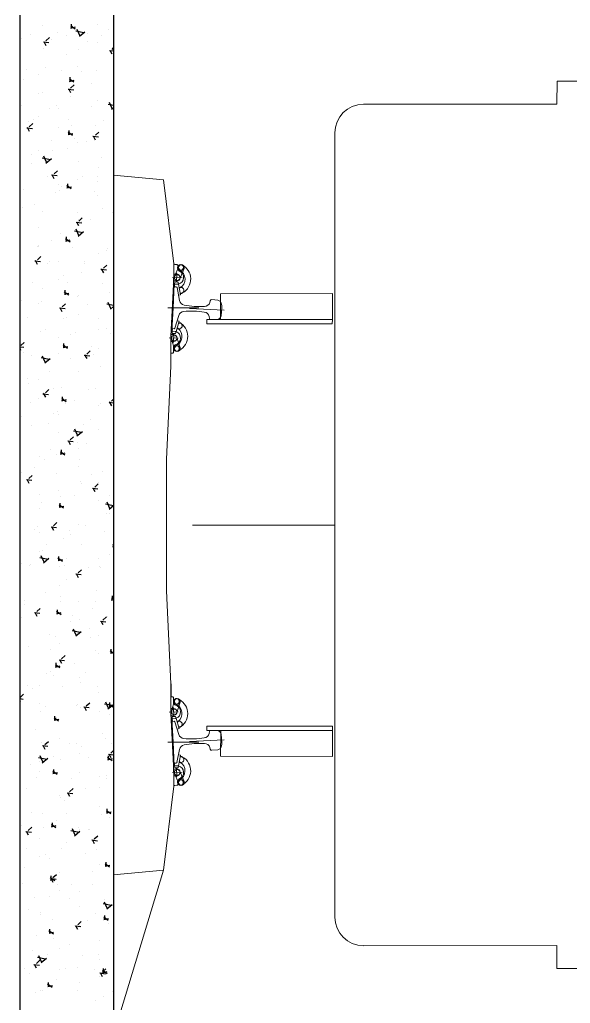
# Model space of a CAD drawing. Header units: feet. Extents: x 50754 to 76410, y 49660 to 67674.
# Drawn here: x 70056.1 to 70136.8, y 54356.5 to 54500.6 of the extents above; entities that cross this region are included whole.
import ezdxf

# ---------------------------------------------------------------- set-up
doc = ezdxf.new("R2010")
doc.units = ezdxf.units.FT
doc.linetypes.add('Amconstr', pattern=[9999, 9999, 0])
for name, color, linetype in [('1_HATCH', 8, 'Continuous'), ('1_L.RT-B.R.T', 6, 'Continuous'), ('1_LINE', 4, 'Continuous'), ('MS GATE', 1, 'Continuous')]:
    doc.layers.add(name, color=color, linetype=linetype)

# ---------------------------------------------------------------- blocks, each defined once
blk = doc.blocks.new('admin enlclave road')
at = {"layer": '1_HATCH', "color": 253, "linetype": 'Continuous'}
for p, q in [((44845.7497, -5362.5645, 0), (44845.7664, -5362.5736, 0)), ((44845.7509, -5362.5593, 0), (44845.7527, -5362.5745, 0)), ((44845.7513, -5362.5734, 0), (44845.7663, -5362.5674, 0)), ((44845.8404, -5362.5477, 0), (44845.8404, -5362.5477, 0)), ((44845.8814, -5362.5603, 0), (44845.8814, -5362.5603, 0)), ((44845.6531, -5362.5782, 0), (44845.6531, -5362.5782, 0)), ((44845.7094, -5362.593, 0), (44845.7094, -5362.593, 0)), ((44845.7384, -5362.5993, 0), (44845.7384, -5362.5993, 0)), ((44845.7695, -5362.5807, 0), (44845.798, -5362.5824, 0)), ((44845.7725, -5362.5739, 0), (44845.7844, -5362.5934, 0)), ((44845.7842, -5362.597, 0), (44845.8007, -5362.5792, 0)), ((44845.812, -5362.5853, 0), (44845.812, -5362.5853, 0)), ((44845.858, -5362.5852, 0), (44845.858, -5362.5852, 0)), ((44845.5867, -5362.6307, 0), (44845.5867, -5362.6307, 0)), ((44845.6188, -5362.6135, 0), (44845.6188, -5362.6135, 0)), ((44845.6648, -5362.6329, 0), (44845.6839, -5362.6328, 0)), ((44845.6658, -5362.6315, 0), (44845.6746, -5362.6439, 0)), ((44845.6728, -5362.6285, 0), (44845.683, -5362.6159, 0)), ((44845.6918, -5362.6206, 0), (44845.6918, -5362.6206, 0)), ((44845.815, -5362.6128, 0), (44845.815, -5362.6128, 0)), ((44845.8492, -5362.6106, 0), (44845.8492, -5362.6106, 0)), ((44845.8934, -5362.6312, 0), (44845.9076, -5362.631, 0)), ((44845.8944, -5362.6297, 0), (44845.9032, -5362.6421, 0)), ((44845.9014, -5362.6267, 0), (44845.9062, -5362.6208, 0)), ((44845.9056, -5362.6282, 0), (44845.9056, -5362.6282, 0)), ((44845.5834, -5362.6409, 0), (44845.586, -5362.6398, 0)), ((44845.584, -5362.6448, 0), (44845.5861, -5362.646, 0)), ((44845.6664, -5362.6565, 0), (44845.6664, -5362.6565, 0)), ((44845.7487, -5362.6653, 0), (44845.7487, -5362.6653, 0)), ((44845.786, -5362.6423, 0), (44845.786, -5362.6423, 0)), ((44845.793, -5362.6999, 0), (44845.793, -5362.6999, 0)), ((44845.9151, -5362.7008, 0), (44845.9151, -5362.7008, 0)), ((44845.6189, -5362.7356, 0), (44845.6189, -5362.7356, 0)), ((44845.6823, -5362.7178, 0), (44845.6823, -5362.7178, 0)), ((44845.7385, -5362.7214, 0), (44845.7385, -5362.7214, 0)), ((44845.8073, -5362.7168, 0), (44845.8073, -5362.7168, 0)), ((44845.8581, -5362.7073, 0), (44845.8581, -5362.7073, 0)), ((44845.616, -5362.7703, 0), (44845.616, -5362.7703, 0)), ((44845.6621, -5362.7465, 0), (44845.6621, -5362.7465, 0)), ((44845.7702, -5362.7462, 0), (44845.7869, -5362.7553, 0)), ((44845.7715, -5362.741, 0), (44845.7732, -5362.7562, 0)), ((44845.7718, -5362.7551, 0), (44845.7868, -5362.7491, 0)), ((44845.7788, -5362.7775, 0), (44845.7891, -5362.7649, 0)), ((44845.8488, -5362.7533, 0), (44845.8488, -5362.7533, 0)), ((44845.6851, -5362.8072, 0), (44845.6851, -5362.8072, 0)), ((44845.7709, -5362.7819, 0), (44845.79, -5362.7818, 0)), ((44845.7718, -5362.7805, 0), (44845.7807, -5362.7929, 0)), ((44845.7824, -5362.8059, 0), (44845.7824, -5362.8059, 0)), ((44845.8766, -5362.8068, 0), (44845.8766, -5362.8068, 0)), ((44845.9163, -5362.8074, 0), (44845.9283, -5362.8269, 0)), ((44845.6709, -5362.8094, 0), (44845.6709, -5362.8094, 0)), ((44845.8586, -5362.8298, 0), (44845.8586, -5362.8298, 0)), ((44845.9134, -5362.8143, 0), (44845.9329, -5362.8155, 0)), ((44845.9227, -5362.8131, 0), (44845.9227, -5362.8131, 0)), ((44845.9281, -5362.8306, 0), (44845.9341, -5362.8241, 0)), ((44845.6194, -5362.8581, 0), (44845.6194, -5362.8581, 0)), ((44845.7161, -5362.8584, 0), (44845.7161, -5362.8584, 0)), ((44845.739, -5362.844, 0), (44845.739, -5362.844, 0)), ((44845.7457, -5362.8534, 0), (44845.7457, -5362.8534, 0)), ((44845.9062, -5362.8728, 0), (44845.9062, -5362.8728, 0)), ((44845.6671, -5362.9011, 0), (44845.6671, -5362.9011, 0)), ((44845.6822, -5362.8897, 0), (44845.6822, -5362.8897, 0)), ((44845.7867, -5362.8869, 0), (44845.7867, -5362.8869, 0)), ((44845.8006, -5362.9034, 0), (44845.8006, -5362.9034, 0)), ((44845.8806, -5362.8935, 0), (44845.8806, -5362.8935, 0)), ((44845.6484, -5362.9327, 0), (44845.6674, -5362.9326, 0)), ((44845.6493, -5362.9312, 0), (44845.6582, -5362.9437, 0)), ((44845.6497, -5362.9109, 0), (44845.6497, -5362.9109, 0)), ((44845.6563, -5362.9283, 0), (44845.6665, -5362.9157, 0)), ((44845.7545, -5362.9163, 0), (44845.7545, -5362.9163, 0)), ((44845.7907, -5362.9279, 0), (44845.8075, -5362.937, 0)), ((44845.792, -5362.9228, 0), (44845.7937, -5362.9379, 0)), ((44845.7924, -5362.9368, 0), (44845.8074, -5362.9308, 0)), ((44845.877, -5362.9309, 0), (44845.896, -5362.9308, 0)), ((44845.8779, -5362.9294, 0), (44845.8868, -5362.9419, 0)), ((44845.8849, -5362.9265, 0), (44845.8951, -5362.9139, 0)), ((44845.7391, -5362.966, 0), (44845.7391, -5362.966, 0)), ((44845.8143, -5362.946, 0), (44845.8143, -5362.946, 0)), ((44845.8294, -5362.9603, 0), (44845.8294, -5362.9603, 0)), ((44845.8587, -5362.9519, 0), (44845.8587, -5362.9519, 0)), ((44845.6983, -5363.0056, 0), (44845.6983, -5363.0056, 0)), ((44845.7479, -5362.9985, 0), (44845.7479, -5362.9985, 0)), ((44845.7976, -5362.9859, 0), (44845.7976, -5362.9859, 0)), ((44845.916, -5362.9996, 0), (44845.916, -5362.9996, 0)), ((44845.6775, -5363.0212, 0), (44845.6775, -5363.0212, 0)), ((44845.715, -5363.0277, 0), (44845.7435, -5363.0294, 0)), ((44845.7179, -5363.0209, 0), (44845.7299, -5363.0403, 0)), ((44845.7297, -5363.044, 0), (44845.7462, -5363.0262, 0)), ((44845.8381, -5363.0231, 0), (44845.8381, -5363.0231, 0)), ((44845.9099, -5363.0331, 0), (44845.9099, -5363.0331, 0)), ((44845.6816, -5363.051, 0), (44845.6816, -5363.051, 0)), ((44845.7624, -5363.0772, 0), (44845.7726, -5363.0647, 0)), ((44845.8593, -5363.0744, 0), (44845.8593, -5363.0744, 0)), ((44845.913, -5363.0672, 0), (44845.913, -5363.0672, 0)), ((44845.7397, -5363.0886, 0), (44845.7397, -5363.0886, 0)), ((44845.7545, -5363.0817, 0), (44845.7735, -5363.0815, 0)), ((44845.7554, -5363.0802, 0), (44845.7642, -5363.0926, 0)), ((44845.8113, -5363.1096, 0), (44845.828, -5363.1187, 0)), ((44845.8126, -5363.1045, 0), (44845.8143, -5363.1196, 0)), ((44845.8435, -5363.0856, 0), (44845.8435, -5363.0856, 0)), ((44845.9131, -5363.0821, 0), (44845.9131, -5363.0821, 0)), ((44845.6677, -5363.1457, 0), (44845.6677, -5363.1457, 0)), ((44845.7772, -5363.1381, 0), (44845.7772, -5363.1381, 0)), ((44845.7819, -5363.1125, 0), (44845.7819, -5363.1125, 0)), ((44845.7873, -5363.1315, 0), (44845.7873, -5363.1315, 0)), ((44845.7929, -5363.1174, 0), (44845.7929, -5363.1174, 0)), ((44845.8129, -5363.1186, 0), (44845.8279, -5363.1125, 0)), ((44845.9069, -5363.1174, 0), (44845.9069, -5363.1174, 0)), ((44845.9217, -5363.13, 0), (44845.9217, -5363.13, 0)), ((44845.9436, -5363.1736, 0), (44845.9436, -5363.1736, 0)), ((44845.6708, -5363.2077, 0), (44845.6708, -5363.2077, 0)), ((44845.7108, -5363.1906, 0), (44845.7108, -5363.1906, 0)), ((44845.7398, -5363.2107, 0), (44845.7398, -5363.2107, 0)), ((44845.8593, -5363.1965, 0), (44845.8593, -5363.1965, 0)), ((44845.9789, -5363.1824, 0), (44845.9789, -5363.1824, 0)), ((44845.8605, -5363.2307, 0), (44845.8796, -5363.2305, 0)), ((44845.8615, -5363.2292, 0), (44845.8703, -5363.2416, 0)), ((44845.8655, -5363.2194, 0), (44845.8655, -5363.2194, 0)), ((44845.8684, -5363.2262, 0), (44845.8787, -5363.2137, 0)), ((44845.8773, -5363.2261, 0), (44845.8773, -5363.2261, 0)), ((44845.9084, -5363.2136, 0), (44845.9084, -5363.2136, 0)), ((44845.7347, -5363.2659, 0), (44845.7347, -5363.2659, 0)), ((44845.8109, -5363.2786, 0), (44845.8109, -5363.2786, 0)), ((44845.8588, -5363.2613, 0), (44845.8874, -5363.263, 0)), ((44845.8618, -5363.2544, 0), (44845.8738, -5363.2739, 0)), ((44845.8735, -5363.2776, 0), (44845.8901, -5363.2598, 0)), ((44845.7863, -5363.304, 0), (44845.7863, -5363.304, 0)), ((44845.8318, -5363.2913, 0), (44845.8486, -5363.3005, 0)), ((44845.8331, -5363.2862, 0), (44845.8348, -5363.3013, 0)), ((44845.8335, -5363.3003, 0), (44845.8485, -5363.2942, 0)), ((44845.9755, -5363.3138, 0), (44845.9755, -5363.3138, 0)), ((44845.9795, -5363.3049, 0), (44845.9795, -5363.3049, 0)), ((44845.7403, -5363.3332, 0), (44845.7403, -5363.3332, 0)), ((44845.7435, -5363.3288, 0), (44845.7435, -5363.3288, 0)), ((44845.7446, -5363.3311, 0), (44845.7446, -5363.3311, 0)), ((44845.8599, -5363.319, 0), (44845.8599, -5363.319, 0)), ((44845.9491, -5363.3263, 0), (44845.9491, -5363.3263, 0)), ((44845.738, -5363.3814, 0), (44845.757, -5363.3813, 0)), ((44845.7389, -5363.38, 0), (44845.7478, -5363.3924, 0)), ((44845.7459, -5363.377, 0), (44845.7561, -5363.3644, 0)), ((44845.7879, -5363.3761, 0), (44845.7879, -5363.3761, 0)), ((44845.8183, -5363.3728, 0), (44845.8183, -5363.3728, 0)), ((44845.9075, -5363.362, 0), (44845.9075, -5363.362, 0)), ((44845.9092, -5363.3663, 0), (44845.9092, -5363.3663, 0)), ((44845.9666, -5363.3796, 0), (44845.9856, -5363.3795, 0)), ((44845.9675, -5363.3782, 0), (44845.9764, -5363.3906, 0)), ((44845.9745, -5363.3752, 0), (44845.9847, -5363.3626, 0)), ((44845.7833, -5363.3865, 0), (44845.7833, -5363.3865, 0)), ((44845.9017, -5363.4002, 0), (44845.9017, -5363.4002, 0)), ((44845.8271, -5363.4357, 0), (44845.8271, -5363.4357, 0)), ((44845.8428, -5363.4188, 0), (44845.8428, -5363.4188, 0)), ((44845.86, -5363.4411, 0), (44845.86, -5363.4411, 0)), ((44845.9796, -5363.427, 0), (44845.9796, -5363.427, 0)), ((44845.7404, -5363.4553, 0), (44845.7404, -5363.4553, 0)), ((44845.7765, -5363.4713, 0), (44845.7765, -5363.4713, 0)), ((44845.8524, -5363.4731, 0), (44845.8691, -5363.4822, 0)), ((44845.8537, -5363.4679, 0), (44845.8554, -5363.4831, 0)), ((44845.854, -5363.482, 0), (44845.869, -5363.476, 0)), ((44845.8988, -5363.4827, 0), (44845.8988, -5363.4827, 0)), ((44845.9019, -5363.4797, 0), (44845.9019, -5363.4797, 0)), ((44846.0048, -5363.4534, 0), (44846.0048, -5363.4534, 0)), ((44845.852, -5363.526, 0), (44845.8622, -5363.5134, 0)), ((44845.9384, -5363.5059, 0), (44845.9384, -5363.5059, 0)), ((44846.0027, -5363.4949, 0), (44846.0266, -5363.4963, 0)), ((44846.0057, -5363.488, 0), (44846.0176, -5363.5075, 0)), ((44846.0172, -5363.4964, 0), (44846.0172, -5363.4964, 0)), ((44846.0174, -5363.5111, 0), (44846.0272, -5363.5006, 0)), ((44845.7101, -5363.5238, 0), (44845.7101, -5363.5238, 0)), ((44845.7709, -5363.525, 0), (44845.7709, -5363.525, 0)), ((44845.7786, -5363.5179, 0), (44845.7786, -5363.5179, 0)), ((44845.8441, -5363.5304, 0), (44845.8631, -5363.5303, 0)), ((44845.845, -5363.5289, 0), (44845.8538, -5363.5414, 0)), ((44845.9107, -5363.5426, 0), (44845.9107, -5363.5426, 0)), ((44845.9801, -5363.5495, 0), (44845.9801, -5363.5495, 0)), ((44845.741, -5363.5778, 0), (44845.741, -5363.5778, 0)), ((44845.8605, -5363.5636, 0), (44845.8605, -5363.5636, 0)), ((44845.8721, -5363.5584, 0), (44845.8721, -5363.5584, 0)), ((44846.0142, -5363.5789, 0), (44846.0142, -5363.5789, 0)), ((44845.8057, -5363.6109, 0), (44845.8057, -5363.6109, 0)), ((44845.894, -5363.6142, 0), (44845.894, -5363.6142, 0)), ((44845.9082, -5363.6066, 0), (44845.9082, -5363.6066, 0)), ((44845.9855, -5363.5866, 0), (44845.9855, -5363.5866, 0)), ((44846.0278, -5363.5924, 0), (44846.0278, -5363.5924, 0)), ((44846.0385, -5363.5939, 0), (44846.0385, -5363.5939, 0)), ((44845.7886, -5363.6207, 0), (44845.7886, -5363.6207, 0)), ((44845.8545, -5363.6319, 0), (44845.8545, -5363.6319, 0)), ((44845.8742, -5363.6497, 0), (44845.8759, -5363.6648, 0)), ((44845.9721, -5363.6464, 0), (44845.9721, -5363.6464, 0)), ((44845.9943, -5363.6495, 0), (44845.9943, -5363.6495, 0)), ((44845.7266, -5363.6811, 0), (44845.7406, -5363.681, 0)), ((44845.7295, -5363.6767, 0), (44845.7397, -5363.6642, 0)), ((44845.7394, -5363.6634, 0), (44845.7394, -5363.6634, 0)), ((44845.8606, -5363.6857, 0), (44845.8606, -5363.6857, 0)), ((44845.8729, -5363.6548, 0), (44845.8896, -5363.6639, 0)), ((44845.8745, -5363.6637, 0), (44845.8896, -5363.6577, 0)), ((44845.9501, -5363.6794, 0), (44845.9692, -5363.6792, 0)), ((44845.9511, -5363.6779, 0), (44845.9599, -5363.6903, 0)), ((44845.9581, -5363.6749, 0), (44845.9683, -5363.6624, 0)), ((44845.9802, -5363.6716, 0), (44845.9802, -5363.6716, 0)), ((44845.7274, -5363.6866, 0), (44845.7313, -5363.6921, 0)), ((44845.741, -5363.6999, 0), (44845.741, -5363.6999, 0)), ((44845.7719, -5363.7045, 0), (44845.7719, -5363.7045, 0)), ((44845.8043, -5363.7083, 0), (44845.8328, -5363.71, 0)), ((44845.8072, -5363.7014, 0), (44845.8192, -5363.7209, 0)), ((44845.819, -5363.7246, 0), (44845.8355, -5363.7068, 0)), ((44845.9058, -5363.6989, 0), (44845.9058, -5363.6989, 0)), ((44846.0095, -5363.7104, 0), (44846.0095, -5363.7104, 0)), ((44845.8394, -5363.7514, 0), (44845.8394, -5363.7514, 0)), ((44845.9381, -5363.7388, 0), (44845.9381, -5363.7388, 0)), ((44845.769, -5363.787, 0), (44845.769, -5363.787, 0)), ((44845.8072, -5363.7854, 0), (44845.8072, -5363.7854, 0)), ((44846.004, -5363.7866, 0), (44846.004, -5363.7866, 0)), ((44845.7731, -5363.8039, 0), (44845.7731, -5363.8039, 0)), ((44845.8355, -5363.8257, 0), (44845.8457, -5363.8132, 0)), ((44845.8612, -5363.8082, 0), (44845.8612, -5363.8082, 0)), ((44845.8874, -5363.8007, 0), (44845.8874, -5363.8007, 0)), ((44845.9808, -5363.7941, 0), (44845.9808, -5363.7941, 0)), ((44846.0641, -5363.8239, 0), (44846.0705, -5363.816, 0)), ((44845.816, -5363.8483, 0), (44845.816, -5363.8483, 0)), ((44845.8276, -5363.8302, 0), (44845.8467, -5363.83, 0)), ((44845.8285, -5363.8287, 0), (44845.8374, -5363.8411, 0)), ((44845.8935, -5363.8365, 0), (44845.9102, -5363.8456, 0)), ((44845.8947, -5363.8314, 0), (44845.8965, -5363.8465, 0)), ((44845.8951, -5363.8455, 0), (44845.9101, -5363.8394, 0)), ((44845.9088, -5363.8512, 0), (44845.9088, -5363.8512, 0)), ((44845.9377, -5363.8391, 0), (44845.9377, -5363.8391, 0)), ((44846.0217, -5363.8457, 0), (44846.0217, -5363.8457, 0)), ((44846.0284, -5363.837, 0), (44846.0284, -5363.837, 0)), ((44846.0562, -5363.8284, 0), (44846.0722, -5363.8282, 0)), ((44846.0571, -5363.8269, 0), (44846.066, -5363.8393, 0)), ((44845.7892, -5363.8653, 0), (44845.7892, -5363.8653, 0)), ((44845.8844, -5363.8832, 0), (44845.8844, -5363.8832, 0)), ((44845.7643, -5363.9185, 0), (44845.7643, -5363.9185, 0)), ((44845.8713, -5363.8916, 0), (44845.8713, -5363.8916, 0)), ((44845.8908, -5363.8923, 0), (44845.8908, -5363.8923, 0)), ((44845.9809, -5363.9162, 0), (44845.9809, -5363.9162, 0)), ((44846.0028, -5363.897, 0), (44846.0028, -5363.897, 0)), ((44845.805, -5363.9441, 0), (44845.805, -5363.9441, 0)), ((44845.8613, -5363.9303, 0), (44845.8613, -5363.9303, 0)), ((44845.8996, -5363.9552, 0), (44845.8996, -5363.9552, 0)), ((44845.9482, -5363.9418, 0), (44845.9767, -5363.9435, 0)), ((44845.9511, -5363.935, 0), (44845.9631, -5363.9544, 0)), ((44845.9629, -5363.9581, 0), (44845.9794, -5363.9403, 0)), ((44846.0333, -5363.9261, 0), (44846.0333, -5363.9261, 0)), ((44845.9337, -5363.9791, 0), (44845.9527, -5363.979, 0)), ((44845.9346, -5363.9777, 0), (44845.9435, -5363.9901, 0)), ((44845.9416, -5363.9747, 0), (44845.9518, -5363.9621, 0)), ((44845.9669, -5363.9786, 0), (44845.9669, -5363.9786, 0)), ((44845.9999, -5363.9795, 0), (44845.9999, -5363.9795, 0)), ((44845.8797, -5364.0147, 0), (44845.8797, -5364.0147, 0)), ((44845.914, -5364.0182, 0), (44845.9307, -5364.0273, 0)), ((44845.9153, -5364.0131, 0), (44845.917, -5364.0282, 0)), ((44845.9156, -5364.0272, 0), (44845.9306, -5364.0211, 0)), ((44845.9744, -5363.9992, 0), (44845.9744, -5363.9992, 0)), ((44845.8434, -5364.0445, 0), (44845.8434, -5364.0445, 0)), ((44845.8618, -5364.0528, 0), (44845.8618, -5364.0528, 0)), ((44845.9006, -5364.0312, 0), (44845.9006, -5364.0312, 0)), ((44845.9814, -5364.0387, 0), (44845.9814, -5364.0387, 0)), ((44845.8342, -5364.0837, 0), (44845.8342, -5364.0837, 0)), ((44845.9832, -5364.0621, 0), (44845.9832, -5364.0621, 0)), ((44846.029, -5364.0817, 0), (44846.029, -5364.0817, 0)), ((44846.067, -5364.0667, 0), (44846.067, -5364.0667, 0)), ((44845.7899, -5364.11, 0), (44845.7899, -5364.11, 0)), ((44845.8191, -5364.1255, 0), (44845.8293, -5364.1129, 0)), ((44845.9095, -5364.0958, 0), (44845.9095, -5364.0958, 0)), ((44845.9952, -5364.111, 0), (44845.9952, -5364.111, 0)), ((44846.0007, -5364.1192, 0), (44846.0007, -5364.1192, 0)), ((44846.0477, -5364.1237, 0), (44846.0579, -5364.1111, 0)), ((44846.058, -5364.1061, 0), (44846.058, -5364.1061, 0)), ((44845.8112, -5364.1299, 0), (44845.8302, -5364.1298, 0)), ((44845.8121, -5364.1284, 0), (44845.8209, -5364.1409, 0)), ((44845.927, -5364.1514, 0), (44845.927, -5364.1514, 0)), ((44846.0397, -5364.1281, 0), (44846.0588, -5364.128, 0)), ((44846.0407, -5364.1267, 0), (44846.0495, -5364.1391, 0)), ((44846.1011, -5364.1466, 0), (44846.1011, -5364.1466, 0)), ((44845.8619, -5364.1749, 0), (44845.8619, -5364.1749, 0)), ((44845.9343, -5364.1717, 0), (44845.9343, -5364.1717, 0)), ((44845.9815, -5364.1608, 0), (44845.9815, -5364.1608, 0)), ((44846.0668, -5364.169, 0), (44846.0668, -5364.169, 0)), ((44846.092, -5364.1754, 0), (44846.1202, -5364.1771, 0)), ((44846.095, -5364.1685, 0), (44846.107, -5364.188, 0)), ((44846.1067, -5364.1917, 0), (44846.1202, -5364.1772, 0)), ((44845.868, -5364.2242, 0), (44845.868, -5364.2242, 0)), ((44845.873, -5364.2013, 0), (44845.873, -5364.2013, 0)), ((44845.9345, -5364.2, 0), (44845.9513, -5364.2091, 0)), ((44845.9358, -5364.1948, 0), (44845.9375, -5364.21, 0)), ((44845.9362, -5364.2089, 0), (44845.9512, -5364.2029, 0)), ((44846.0989, -5364.2068, 0), (44846.0989, -5364.2068, 0)), ((44846.1106, -5364.2072, 0), (44846.1106, -5364.2072, 0)), ((44846.0106, -5364.2583, 0), (44846.0106, -5364.2583, 0)), ((44846.0325, -5364.2593, 0), (44846.0325, -5364.2593, 0)), ((44845.8701, -5364.2838, 0), (44845.8701, -5364.2838, 0)), ((44845.9172, -5364.2789, 0), (44845.9363, -5364.2787, 0)), ((44845.9182, -5364.2774, 0), (44845.927, -5364.2898, 0)), ((44845.9251, -5364.2744, 0), (44845.9353, -5364.2619, 0)), ((44845.9821, -5364.2833, 0), (44845.9821, -5364.2833, 0)), ((44846.1017, -5364.2692, 0), (44846.1017, -5364.2692, 0)), ((44845.8625, -5364.2975, 0), (44845.8625, -5364.2975, 0)), ((44845.8798, -5364.3049, 0), (44845.8798, -5364.3049, 0)), ((44845.9662, -5364.3118, 0), (44845.9662, -5364.3118, 0)), ((44845.9885, -5364.2975, 0), (44845.9885, -5364.2975, 0)), ((44846.0297, -5364.3263, 0), (44846.0297, -5364.3263, 0)), ((44846.1353, -5364.3092, 0), (44846.1386, -5364.311, 0)), ((44846.1366, -5364.3041, 0), (44846.1383, -5364.3192, 0)), ((44846.137, -5364.3182, 0), (44846.1395, -5364.3172, 0)), ((44845.9101, -5364.3404, 0), (44845.9101, -5364.3404, 0)), ((44846.1281, -5364.3464, 0), (44846.1281, -5364.3464, 0)), ((44845.8885, -5364.3678, 0), (44845.8885, -5364.3678, 0)), ((44845.8936, -5364.3888, 0), (44845.9221, -5364.3905, 0)), ((44845.8965, -5364.382, 0), (44845.9085, -5364.4014, 0)), ((44845.8998, -5364.3644, 0), (44845.8998, -5364.3644, 0)), ((44845.9083, -5364.4051, 0), (44845.9248, -5364.3873, 0)), ((44845.9551, -5364.3817, 0), (44845.9718, -5364.3908, 0)), ((44845.9564, -5364.3765, 0), (44845.9581, -5364.3917, 0)), ((44845.9567, -5364.3906, 0), (44845.9717, -5364.3846, 0)), ((44845.9855, -5364.38, 0), (44845.9855, -5364.38, 0)), ((44846.0942, -5364.3652, 0), (44846.0942, -5364.3652, 0)), ((44846.1017, -5364.3913, 0), (44846.1017, -5364.3913, 0)), ((44846.1039, -5364.3938, 0), (44846.1039, -5364.3938, 0)), ((44845.8335, -5364.4169, 0), (44845.8335, -5364.4169, 0)), ((44845.8626, -5364.4195, 0), (44845.8626, -5364.4195, 0)), ((44845.8654, -5364.4153, 0), (44845.8654, -5364.4153, 0)), ((44845.9634, -5364.4118, 0), (44845.9634, -5364.4118, 0)), ((44845.9822, -5364.4054, 0), (44845.9822, -5364.4054, 0)), ((44846.0233, -5364.4279, 0), (44846.0423, -5364.4277, 0)), ((44846.0242, -5364.4264, 0), (44846.0331, -5364.4388, 0)), ((44846.0312, -5364.4234, 0), (44846.0414, -5364.4109, 0)), ((44846.0618, -5364.3989, 0), (44846.0618, -5364.3989, 0)), ((44845.9954, -5364.4514, 0), (44845.9954, -5364.4514, 0)), ((44845.9721, -5364.4747, 0), (44845.9721, -5364.4747, 0)), ((44846.101, -5364.4762, 0), (44846.101, -5364.4762, 0)), ((44846.1559, -5364.4909, 0), (44846.164, -5364.4953, 0)), ((44846.1572, -5364.4858, 0), (44846.1589, -5364.5009, 0)), ((44846.1619, -5364.487, 0), (44846.1619, -5364.487, 0)), ((44845.9291, -5364.5039, 0), (44845.9291, -5364.5039, 0)), ((44845.9808, -5364.5115, 0), (44845.9808, -5364.5115, 0)), ((44845.9827, -5364.5279, 0), (44845.9827, -5364.5279, 0)), ((44846.047, -5364.5187, 0), (44846.047, -5364.5187, 0)), ((44846.1023, -5364.5138, 0), (44846.1023, -5364.5138, 0)), ((44846.1575, -5364.4999, 0), (44846.1642, -5364.4972, 0)), ((44845.8628, -5364.5564, 0), (44845.8628, -5364.5564, 0)), ((44845.8631, -5364.5421, 0), (44845.8631, -5364.5421, 0)), ((44845.9087, -5364.5742, 0), (44845.9189, -5364.5616, 0)), ((44845.9159, -5364.564, 0), (44845.9159, -5364.564, 0)), ((44845.9756, -5364.5634, 0), (44845.9924, -5364.5725, 0)), ((44845.9769, -5364.5583, 0), (44845.9786, -5364.5734, 0)), ((44846.0955, -5364.5395, 0), (44846.0955, -5364.5395, 0)), ((44846.1373, -5364.5724, 0), (44846.1475, -5364.5598, 0)), ((44846.1499, -5364.5567, 0), (44846.1499, -5364.5567, 0)), ((44845.9008, -5364.5786, 0), (44845.9198, -5364.5785, 0)), ((44845.9017, -5364.5772, 0), (44845.9105, -5364.5896, 0)), ((44845.9107, -5364.585, 0), (44845.9107, -5364.585, 0)), ((44845.9772, -5364.5723, 0), (44845.9923, -5364.5663, 0)), ((44846.0292, -5364.592, 0), (44846.0292, -5364.592, 0)), ((44846.0303, -5364.5709, 0), (44846.0303, -5364.5709, 0)), ((44846.0558, -5364.5816, 0), (44846.0558, -5364.5816, 0)), ((44846.1294, -5364.5769, 0), (44846.1484, -5364.5767, 0)), ((44846.1303, -5364.5754, 0), (44846.1391, -5364.5878, 0)), ((44845.8587, -5364.6019, 0), (44845.8587, -5364.6019, 0)), ((44846.0375, -5364.6224, 0), (44846.066, -5364.6241, 0)), ((44846.0404, -5364.6155, 0), (44846.0524, -5364.635, 0)), ((44846.0522, -5364.6387, 0), (44846.0687, -5364.6209, 0)), ((44846.0963, -5364.6077, 0), (44846.0963, -5364.6077, 0)), ((44846.1306, -5364.6256, 0), (44846.1306, -5364.6256, 0)), ((44845.8632, -5364.6642, 0), (44845.8632, -5364.6642, 0)), ((44845.9628, -5364.6445, 0), (44845.9628, -5364.6445, 0)), ((44845.9828, -5364.65, 0), (44845.9828, -5364.65, 0)), ((44846.1024, -5364.6359, 0), (44846.1024, -5364.6359, 0)), ((44845.8965, -5364.697, 0), (44845.8965, -5364.697, 0)), ((44845.9741, -5364.6981, 0), (44845.9741, -5364.6981, 0)), ((44845.9995, -5364.6709, 0), (44845.9995, -5364.6709, 0)), ((44846.1274, -5364.6796, 0), (44846.1274, -5364.6796, 0)), ((44846.1394, -5364.6885, 0), (44846.1394, -5364.6885, 0)), ((44846.1764, -5364.6727, 0), (44846.1893, -5364.6797, 0)), ((44846.1777, -5364.6675, 0), (44846.1794, -5364.6827, 0)), ((44846.1781, -5364.6816, 0), (44846.189, -5364.6772, 0)), ((44846.0068, -5364.7276, 0), (44846.0259, -5364.7275, 0)), ((44846.0078, -5364.7262, 0), (44846.0166, -5364.7386, 0)), ((44846.0147, -5364.7232, 0), (44846.025, -5364.7106, 0)), ((44846.0611, -5364.7321, 0), (44846.0611, -5364.7321, 0)), ((44845.9962, -5364.7451, 0), (44846.0129, -5364.7542, 0)), ((44845.9975, -5364.74, 0), (44845.9992, -5364.7551, 0)), ((44845.9978, -5364.7541, 0), (44846.0128, -5364.748, 0)), ((44846.1029, -5364.7584, 0), (44846.1029, -5364.7584, 0)), ((44845.9712, -5364.7806, 0), (44845.9712, -5364.7806, 0)), ((44845.9834, -5364.7725, 0), (44845.9834, -5364.7725, 0)), ((44845.9947, -5364.7846, 0), (44845.9947, -5364.7846, 0)), ((44846.0832, -5364.7778, 0), (44846.0832, -5364.7778, 0)), ((44846.0896, -5364.7943, 0), (44846.0896, -5364.7943, 0)), ((44845.9114, -5364.8296, 0), (44845.9114, -5364.8296, 0)), ((44845.9523, -5364.8243, 0), (44845.9523, -5364.8243, 0)), ((44846.031, -5364.8155, 0), (44846.031, -5364.8155, 0)), ((44846.1506, -5364.8013, 0), (44846.1506, -5364.8013, 0)), ((44846.1567, -5364.8192, 0), (44846.1567, -5364.8192, 0)), ((44845.8922, -5364.8739, 0), (44845.9024, -5364.8614, 0)), ((44845.9284, -5364.8371, 0), (44845.9284, -5364.8371, 0)), ((44846.1208, -5364.8722, 0), (44846.131, -5364.8596, 0)), ((44846.1814, -5364.856, 0), (44846.2099, -5364.8576, 0)), ((44846.1843, -5364.8491, 0), (44846.1963, -5364.8686, 0)), ((44846.1961, -5364.8722, 0), (44846.2126, -5364.8544, 0)), ((44846.197, -5364.8544, 0), (44846.2137, -5364.8635, 0)), ((44846.1983, -5364.8492, 0), (44846.2, -5364.8644, 0)), ((44846.1986, -5364.8633, 0), (44846.2136, -5364.8573, 0)), ((44845.8915, -5364.8783, 0), (44845.9034, -5364.8783, 0)), ((44845.8927, -5364.8874, 0), (44845.8941, -5364.8893, 0)), ((44845.9611, -5364.8872, 0), (44845.9611, -5364.8872, 0)), ((44845.9834, -5364.8946, 0), (44845.9834, -5364.8946, 0)), ((44846.0866, -5364.8768, 0), (44846.0866, -5364.8768, 0)), ((44846.0903, -5364.8717, 0), (44846.0903, -5364.8717, 0)), ((44846.103, -5364.8805, 0), (44846.103, -5364.8805, 0)), ((44846.1129, -5364.8766, 0), (44846.132, -5364.8765, 0)), ((44846.1138, -5364.8751, 0), (44846.1227, -5364.8876, 0)), ((44846.1668, -5364.8847, 0), (44846.1668, -5364.8847, 0)), ((44846.205, -5364.8905, 0), (44846.205, -5364.8905, 0)), ((44845.9665, -5364.9121, 0), (44845.9665, -5364.9121, 0)), ((44846.0167, -5364.9269, 0), (44846.0334, -5364.936, 0)), ((44846.018, -5364.9217, 0), (44846.0197, -5364.9369, 0)), ((44846.0183, -5364.9358, 0), (44846.0334, -5364.9297, 0)), ((44846.024, -5364.9242, 0), (44846.024, -5364.9242, 0)), ((44846.0359, -5364.9312, 0), (44846.0359, -5364.9312, 0)), ((44846.1904, -5364.9597, 0), (44846.1904, -5364.9597, 0)), ((44845.9576, -5364.9767, 0), (44845.9576, -5364.9767, 0)), ((44846.0447, -5364.9941, 0), (44846.0447, -5364.9941, 0)), ((44846.1036, -5365.003, 0), (44846.1036, -5365.003, 0)), ((44846.2021, -5364.973, 0), (44846.2021, -5364.973, 0)), ((44846.2232, -5364.9888, 0), (44846.2232, -5364.9888, 0)), ((44845.984, -5365.0171, 0), (44845.984, -5365.0171, 0)), ((44845.9904, -5365.0274, 0), (44846.0094, -5365.0272, 0)), ((44845.9913, -5365.0259, 0), (44846.0001, -5365.0383, 0)), ((44845.9983, -5365.0229, 0), (44846.0085, -5365.0104, 0)), ((44846.0819, -5365.0083, 0), (44846.0819, -5365.0083, 0)), ((44846.124, -5365.0123, 0), (44846.124, -5365.0123, 0)), ((44846.2175, -5365.0361, 0), (44846.2343, -5365.0452, 0)), ((44846.2188, -5365.031, 0), (44846.2205, -5365.0461, 0)), ((44846.219, -5365.0256, 0), (44846.2369, -5365.0254, 0)), ((44846.2199, -5365.0241, 0), (44846.2287, -5365.0365, 0)), ((44846.2269, -5365.0211, 0), (44846.2349, -5365.0112, 0)), ((44845.9829, -5365.0694, 0), (44846.0115, -5365.0711, 0)), ((44845.9859, -5365.0625, 0), (44845.9979, -5365.082, 0)), ((44845.9976, -5365.0857, 0), (44846.0142, -5365.0679, 0)), ((44846.0316, -5365.0601, 0), (44846.0316, -5365.0601, 0)), ((44846.0577, -5365.0648, 0), (44846.0577, -5365.0648, 0)), ((44846.1195, -5365.0381, 0), (44846.1195, -5365.0381, 0)), ((44846.1512, -5365.0459, 0), (44846.1512, -5365.0459, 0)), ((44846.2191, -5365.045, 0), (44846.2342, -5365.039, 0)), ((44845.9598, -5365.0986, 0), (44845.9598, -5365.0986, 0)), ((44845.9885, -5365.0834, 0), (44845.9885, -5365.0834, 0)), ((44846.0385, -5365.1034, 0), (44846.0403, -5365.1186, 0)), ((44846.1283, -5365.101, 0), (44846.1283, -5365.101, 0)), ((44846.1974, -5365.1045, 0), (44846.1974, -5365.1045, 0)), ((44846.2223, -5365.0999, 0), (44846.2223, -5365.0999, 0)), ((44845.9913, -5365.1173, 0), (44845.9913, -5365.1173, 0)), ((44846.0373, -5365.1086, 0), (44846.054, -5365.1177, 0)), ((44846.0389, -5365.1175, 0), (44846.0539, -5365.1115, 0)), ((44846.1037, -5365.1251, 0), (44846.1037, -5365.1251, 0)), ((44846.2233, -5365.1109, 0), (44846.2233, -5365.1109, 0)), ((44845.9841, -5365.1392, 0), (44845.9841, -5365.1392, 0)), ((44846.1044, -5365.1719, 0), (44846.1146, -5365.1593, 0)), ((44846.1559, -5365.1524, 0), (44846.1559, -5365.1524, 0)), ((44846.2031, -5365.145, 0), (44846.2031, -5365.145, 0)), ((44845.9568, -5365.1811, 0), (44845.9568, -5365.1811, 0)), ((44846.0721, -5365.1903, 0), (44846.0721, -5365.1903, 0)), ((44846.0752, -5365.1949, 0), (44846.0752, -5365.1949, 0)), ((44846.0896, -5365.2049, 0), (44846.0896, -5365.2049, 0)), ((44846.0964, -5365.1764, 0), (44846.1155, -5365.1762, 0)), ((44846.0974, -5365.1749, 0), (44846.1062, -5365.1873, 0)), ((44845.9412, -5365.2369, 0), (44845.9412, -5365.2369, 0)), ((44846.2119, -5365.2079, 0), (44846.2119, -5365.2079, 0)), ((44846.2238, -5365.2334, 0), (44846.2238, -5365.2334, 0)), ((44846.2381, -5365.2178, 0), (44846.2548, -5365.2269, 0)), ((44846.2393, -5365.2127, 0), (44846.2411, -5365.2278, 0)), ((44846.2397, -5365.2268, 0), (44846.2547, -5365.2207, 0)), ((44846.2515, -5365.2395, 0), (44846.2515, -5365.2395, 0)), ((44845.9846, -5365.2617, 0), (44845.9846, -5365.2617, 0)), ((44846.0232, -5365.2574, 0), (44846.0232, -5365.2574, 0)), ((44846.1042, -5365.2476, 0), (44846.1042, -5365.2476, 0)), ((44845.95, -5365.2998, 0), (44845.95, -5365.2998, 0)), ((44846.0323, -5365.3047, 0), (44846.0323, -5365.3047, 0)), ((44846.0578, -5365.2903, 0), (44846.0745, -5365.2994, 0)), ((44846.0591, -5365.2852, 0), (44846.0608, -5365.3003, 0)), ((44846.0594, -5365.2992, 0), (44846.0744, -5365.2932, 0)), ((44846.0723, -5365.2774, 0), (44846.0723, -5365.2774, 0)), ((44846.1268, -5365.3029, 0), (44846.1553, -5365.3046, 0)), ((44846.1297, -5365.2961, 0), (44846.1417, -5365.3155, 0)), ((44846.1415, -5365.3192, 0), (44846.158, -5365.3014, 0)), ((44846.1519, -5365.2905, 0), (44846.1519, -5365.2905, 0)), ((44846.1557, -5365.2972, 0), (44846.1557, -5365.2972, 0)), ((44846.1852, -5365.292, 0), (44846.1852, -5365.292, 0)), ((44846.1907, -5365.2911, 0), (44846.1907, -5365.2911, 0)), ((44845.9521, -5365.3126, 0), (44845.9521, -5365.3126, 0)), ((44845.9569, -5365.3099, 0), (44845.9569, -5365.3099, 0)), ((44845.9739, -5365.3271, 0), (44845.993, -5365.327, 0)), ((44845.9749, -5365.3257, 0), (44845.9837, -5365.3381, 0)), ((44845.9818, -5365.3227, 0), (44845.992, -5365.3101, 0)), ((44846.2025, -5365.3253, 0), (44846.2216, -5365.3252, 0)), ((44846.2034, -5365.3239, 0), (44846.2123, -5365.3363, 0)), ((44846.2104, -5365.3209, 0), (44846.2206, -5365.3083, 0)), ((44846.0248, -5365.3438, 0), (44846.0248, -5365.3438, 0)), ((44846.1043, -5365.3697, 0), (44846.1043, -5365.3697, 0)), ((44846.1188, -5365.3445, 0), (44846.1188, -5365.3445, 0)), ((44846.1877, -5365.3736, 0), (44846.1877, -5365.3736, 0)), ((44846.2239, -5365.3555, 0), (44846.2239, -5365.3555, 0)), ((44845.9847, -5365.3838, 0), (44845.9847, -5365.3838, 0)), ((44846.0336, -5365.4067, 0), (44846.0336, -5365.4067, 0)), ((44846.0525, -5365.397, 0), (44846.0525, -5365.397, 0)), ((44846.0676, -5365.4088, 0), (44846.0676, -5365.4088, 0)), ((44846.2393, -5365.4041, 0), (44846.2393, -5365.4041, 0)), ((44846.2586, -5365.3996, 0), (44846.2753, -5365.4087, 0)), ((44846.2599, -5365.3944, 0), (44846.2616, -5365.4096, 0)), ((44846.2602, -5365.4085, 0), (44846.2752, -5365.4024, 0)), ((44846.2853, -5365.38, 0), (44846.2853, -5365.38, 0)), ((44846.2189, -5365.4325, 0), (44846.2189, -5365.4325, 0)), ((44845.9861, -5365.4495, 0), (44845.9861, -5365.4495, 0)), ((44846.0783, -5365.472, 0), (44846.0951, -5365.4811, 0)), ((44846.0796, -5365.4669, 0), (44846.0813, -5365.482, 0)), ((44846.08, -5365.481, 0), (44846.095, -5365.4749, 0)), ((44846.08, -5365.4761, 0), (44846.099, -5365.476, 0)), ((44846.0809, -5365.4746, 0), (44846.0898, -5365.4871, 0)), ((44846.0879, -5365.4717, 0), (44846.0981, -5365.4591, 0)), ((44846.1084, -5365.4507, 0), (44846.1084, -5365.4507, 0)), ((44845.9774, -5365.496, 0), (44845.9774, -5365.496, 0)), ((44845.9853, -5365.5063, 0), (44845.9853, -5365.5063, 0)), ((44846.1049, -5365.4922, 0), (44846.1049, -5365.4922, 0)), ((44846.1526, -5365.485, 0), (44846.1526, -5365.485, 0)), ((44846.183, -5365.5051, 0), (44846.183, -5365.5051, 0)), ((44846.2245, -5365.4781, 0), (44846.2245, -5365.4781, 0)), ((44846.0862, -5365.5375, 0), (44846.0862, -5365.5375, 0)), ((44846.1172, -5365.5136, 0), (44846.1172, -5365.5136, 0)), ((44846.1525, -5365.5352, 0), (44846.1525, -5365.5352, 0)), ((44846.2707, -5365.5365, 0), (44846.2992, -5365.5382, 0)), ((44846.2721, -5365.521, 0), (44846.2721, -5365.521, 0)), ((44846.2736, -5365.5296, 0), (44846.2856, -5365.5491, 0)), ((44846.2854, -5365.5528, 0), (44846.3019, -5365.535, 0)), ((44846.0329, -5365.5493, 0), (44846.0329, -5365.5493, 0)), ((44846.1921, -5365.5576, 0), (44846.1921, -5365.5576, 0)), ((44846.2508, -5365.5727, 0), (44846.2508, -5365.5727, 0)), ((44846.2804, -5365.5761, 0), (44846.2821, -5365.5913, 0)), ((44846.0199, -5365.5901, 0), (44846.0199, -5365.5901, 0)), ((44846.0609, -5365.5954, 0), (44846.0609, -5365.5954, 0)), ((44846.061, -5365.6029, 0), (44846.061, -5365.6029, 0)), ((44846.194, -5365.6206, 0), (44846.2042, -5365.6081, 0)), ((44846.2245, -5365.6001, 0), (44846.2245, -5365.6001, 0)), ((44846.2791, -5365.5813, 0), (44846.2959, -5365.5904, 0)), ((44846.2808, -5365.5902, 0), (44846.2958, -5365.5842, 0)), ((44846.2985, -5365.6013, 0), (44846.2985, -5365.6013, 0)), ((44846.105, -5365.6143, 0), (44846.105, -5365.6143, 0)), ((44846.1844, -5365.6252, 0), (44846.1844, -5365.6252, 0)), ((44846.1861, -5365.6251, 0), (44846.2051, -5365.6249, 0)), ((44846.187, -5365.6236, 0), (44846.1958, -5365.636, 0)), ((44846.2008, -5365.6205, 0), (44846.2008, -5365.6205, 0)), ((44846.058, -5365.6779, 0), (44846.058, -5365.6779, 0)), ((44846.0989, -5365.6538, 0), (44846.1156, -5365.6629, 0)), ((44846.1002, -5365.6486, 0), (44846.1019, -5365.6637, 0)), ((44846.1005, -5365.6627, 0), (44846.1155, -5365.6566, 0)), ((44846.1181, -5365.6777, 0), (44846.1181, -5365.6777, 0)), ((44846.2757, -5365.6645, 0), (44846.2757, -5365.6645, 0)), ((44846.1446, -5365.7098, 0), (44846.1446, -5365.7098, 0)), ((44846.1764, -5365.6916, 0), (44846.1764, -5365.6916, 0)), ((44846.28, -5365.7123, 0), (44846.28, -5365.7123, 0)), ((44846.0517, -5365.7302, 0), (44846.0517, -5365.7302, 0)), ((44846.0752, -5365.7431, 0), (44846.0872, -5365.7625, 0)), ((44846.1055, -5365.7368, 0), (44846.1055, -5365.7368, 0)), ((44846.2251, -5365.7227, 0), (44846.2251, -5365.7227, 0)), ((44846.2844, -5365.7274, 0), (44846.2844, -5365.7274, 0)), ((44846.0138, -5365.7564, 0), (44846.0138, -5365.7564, 0)), ((44846.0635, -5365.7759, 0), (44846.0826, -5365.7757, 0)), ((44846.0645, -5365.7744, 0), (44846.0733, -5365.7868, 0)), ((44846.0714, -5365.7714, 0), (44846.0816, -5365.7588, 0)), ((44846.0723, -5365.7499, 0), (44846.1008, -5365.7516, 0)), ((44846.087, -5365.7662, 0), (44846.1035, -5365.7484, 0)), ((44846.1531, -5365.7798, 0), (44846.1531, -5365.7798, 0)), ((44846.1734, -5365.7741, 0), (44846.1734, -5365.7741, 0)), ((44846.2137, -5365.7648, 0), (44846.2137, -5365.7648, 0)), ((44846.2727, -5365.7656, 0), (44846.2727, -5365.7656, 0)), ((44846.2921, -5365.7741, 0), (44846.3112, -5365.7739, 0)), ((44846.2931, -5365.7726, 0), (44846.3019, -5365.785, 0)), ((44846.2997, -5365.763, 0), (44846.3164, -5365.7721, 0)), ((44846.3, -5365.7696, 0), (44846.3102, -5365.7571, 0)), ((44846.301, -5365.7579, 0), (44846.3027, -5365.773, 0)), ((44846.3013, -5365.7719, 0), (44846.3163, -5365.7659, 0)), ((44846.0336, -5365.7939, 0), (44846.0336, -5365.7939, 0)), ((44846.0532, -5365.8094, 0), (44846.0532, -5365.8094, 0)), ((44846.2918, -5365.7879, 0), (44846.2918, -5365.7879, 0)), ((44846.0225, -5365.8193, 0), (44846.0225, -5365.8193, 0)), ((44846.1194, -5365.8355, 0), (44846.1362, -5365.8446, 0)), ((44846.1207, -5365.8303, 0), (44846.1224, -5365.8455, 0)), ((44846.121, -5365.8444, 0), (44846.1361, -5365.8384, 0)), ((44846.1473, -5365.8173, 0), (44846.1473, -5365.8173, 0)), ((44846.2252, -5365.8448, 0), (44846.2252, -5365.8448, 0)), ((44846.2282, -5365.8167, 0), (44846.2282, -5365.8167, 0)), ((44846.3448, -5365.8306, 0), (44846.3448, -5365.8306, 0)), ((44846.081, -5365.8698, 0), (44846.081, -5365.8698, 0)), ((44846.0974, -5365.8633, 0), (44846.0974, -5365.8633, 0)), ((44846.1056, -5365.8589, 0), (44846.1056, -5365.8589, 0)), ((44846.2889, -5365.8704, 0), (44846.2889, -5365.8704, 0)), ((44846.3138, -5365.8528, 0), (44846.3138, -5365.8528, 0))]:
    blk.add_line(p, q, dxfattribs=at)
at = {"layer": '1_L.RT-B.R.T', "color": 253, "lineweight": 0, "ltscale": 2}
for p, q in [((44847.4298, -5362.5264), (44849.3482, -5362.2637)), ((44847.4406, -5362.6053), (44847.4298, -5362.5264)), ((44846.7823, -5362.6958), (44847.4406, -5362.6053)), ((44846.8817, -5364.1408), (44846.6983, -5362.8065)), ((44846.1378, -5363.0461), (44845.9653, -5363.054)), ((44846.1288, -5364.2437), (44845.9653, -5363.054)), ((44846.2121, -5363.3267), (44846.1378, -5363.0461)), ((44846.2121, -5363.3267), (44846.2166, -5363.3594)), ((44846.2166, -5363.3594), (44846.2175, -5363.3692)), ((44846.2175, -5363.3692), (44846.2182, -5363.3776)), ((44846.2182, -5363.3776), (44846.22, -5363.398)), ((44846.22, -5363.398), (44846.2354, -5363.5751)), ((44846.2493, -5363.6766), (44846.2354, -5363.5751)), ((44846.2779, -5363.995), (44846.2493, -5363.6766)), ((44846.3086, -5364.219), (44846.2779, -5363.995)), ((44846.8817, -5364.1408), (44846.3977, -5364.2073)), ((44847.0649, -5365.474), (44846.8817, -5364.1408)), ((44846.3086, -5364.219), (44846.3394, -5364.443)), ((44846.1288, -5364.2437), (44846.2923, -5365.4335)), ((44846.3394, -5364.443), (44846.3978, -5364.7573)), ((44846.3978, -5364.7573), (44846.4118, -5364.8588)), ((44846.4448, -5365.0335), (44846.4118, -5364.8588)), ((44846.4486, -5365.0536), (44846.4448, -5365.0335)), ((44846.4501, -5365.0619), (44846.4486, -5365.0536)), ((44846.452, -5365.0716), (44846.4501, -5365.0619)), ((44846.4564, -5365.1043), (44846.452, -5365.0716)), ((44846.4564, -5365.1043), (44846.4606, -5365.3945)), ((44849.7631, -5365.2818), (44847.8447, -5365.5454)), ((44846.4606, -5365.3945), (44846.2923, -5365.4335)), ((44846.4606, -5365.3945), (44846.3669, -5365.9774)), ((44847.834, -5365.4675), (44847.1757, -5365.558)), ((44847.8447, -5365.5454), (44847.834, -5365.4675))]:
    blk.add_line(p, q, dxfattribs=at)
at = {"layer": '1_L.RT-B.R.T', "color": 253, "lineweight": 0}
for p, q in [((44846.2228, -5363.3284), (44846.2153, -5363.3292)), ((44846.2301, -5363.3334), (44846.2206, -5363.3698)), ((44846.226, -5363.3311), (44846.2269, -5363.341)), ((44846.2491, -5363.3384), (44846.2396, -5363.3748)), ((44846.2132, -5363.3738), (44846.2473, -5363.3709)), ((44846.2198, -5363.3615), (44846.2272, -5363.3609)), ((44846.2272, -5363.3609), (44846.2257, -5363.361)), ((44846.2269, -5363.3578), (44846.2295, -5363.3872)), ((44846.3852, -5363.4072), (44846.7659, -5363.3539)), ((44846.7659, -5363.3539), (44846.7781, -5363.4425)), ((44846.2213, -5363.3965), (44846.2257, -5363.396)), ((44846.2218, -5363.3848), (44846.2292, -5363.3842)), ((44846.2228, -5363.3963), (44846.2298, -5363.4768)), ((44846.2338, -5363.3876), (44846.2236, -5363.3885)), ((44846.2236, -5363.3885), (44846.2243, -5363.3961)), ((44846.2243, -5363.3961), (44846.225, -5363.4052)), ((44846.2308, -5363.4047), (44846.2255, -5363.4051)), ((44846.2257, -5363.396), (44846.2345, -5363.3949)), ((44846.2292, -5363.3842), (44846.2278, -5363.3843)), ((44846.2486, -5363.4493), (44846.2339, -5363.4066)), ((44846.2345, -5363.3949), (44846.2378, -5363.3941)), ((44846.2369, -5363.3943), (44846.2348, -5363.3883)), ((44846.2489, -5363.4293), (44846.2369, -5363.3943)), ((44846.3973, -5363.4949), (44846.3852, -5363.4072)), ((44846.2489, -5363.4293), (44846.2424, -5363.4315)), ((44846.3505, -5363.5013), (44846.7781, -5363.4425)), ((44846.3522, -5363.4417), (44846.3532, -5363.4355)), ((44846.3579, -5363.4313), (44846.3785, -5363.4306)), ((44846.7781, -5363.4425), (44846.3973, -5363.4949)), ((44846.7781, -5363.4425), (44846.7791, -5363.4573)), ((44846.3171, -5363.4648), (44846.2123, -5363.4792)), ((44846.2367, -5363.5571), (44846.2298, -5363.4768)), ((44846.2865, -5363.4719), (44846.4051, -5363.4616)), ((44846.7791, -5363.4573), (44846.3525, -5363.5159)), ((44846.253, -5363.5006), (44846.2459, -5363.5452)), ((44846.3525, -5363.5159), (44846.3505, -5363.5013)), ((44846.3565, -5363.4902), (44846.3585, -5363.4962)), ((44846.3638, -5363.4995), (44846.3842, -5363.4967)), ((44846.2374, -5363.5481), (44846.2382, -5363.557)), ((44846.2432, -5363.5476), (44846.2379, -5363.5481)), ((44846.2569, -5363.5202), (44846.2501, -5363.5191)), ((44846.2569, -5363.5202), (44846.251, -5363.5566)), ((44846.2302, -5363.5811), (44846.2611, -5363.5785)), ((44846.2333, -5363.5574), (44846.2397, -5363.5568)), ((44846.2337, -5363.5556), (44846.2354, -5363.5751)), ((44846.2356, -5363.5689), (44846.2452, -5363.5681)), ((44846.2382, -5363.557), (44846.2389, -5363.5648)), ((44846.2491, -5363.5639), (44846.2389, -5363.5648)), ((44846.2546, -5363.6178), (44846.2391, -5363.5835)), ((44846.2397, -5363.5568), (44846.2485, -5363.5561)), ((44846.2452, -5363.5681), (44846.2437, -5363.5682)), ((44846.2449, -5363.5651), (44846.2475, -5363.5944)), ((44846.2485, -5363.5561), (44846.2515, -5363.5568)), ((44846.251, -5363.5566), (44846.25, -5363.5631)), ((44846.2725, -5363.6097), (44846.257, -5363.5754)), ((44846.2385, -5363.5922), (44846.2472, -5363.5914)), ((44846.2472, -5363.5914), (44846.2458, -5363.5915)), ((44846.2496, -5363.6075), (44846.2524, -5363.6276)), ((44846.25, -5363.6311), (44846.246, -5363.6319)), ((44846.4108, -5364.801), (44846.4068, -5364.8013)), ((44846.4188, -5364.8125), (44846.4131, -5364.8497)), ((44846.4168, -5364.8238), (44846.414, -5364.8037)), ((44846.4382, -5364.8155), (44846.4326, -5364.8527)), ((44846.9672, -5364.8256), (44846.5406, -5364.8842)), ((44846.9702, -5364.8401), (44846.9672, -5364.8256)), ((44846.4052, -5364.8544), (44846.4356, -5364.8487)), ((44846.4103, -5364.8415), (44846.4188, -5364.8399)), ((44846.4154, -5364.878), (44846.4118, -5364.8588)), ((44846.4137, -5364.8647), (44846.4232, -5364.8629)), ((44846.4188, -5364.8399), (44846.4174, -5364.8402)), ((44846.4281, -5364.8659), (44846.418, -5364.8678)), ((44846.4194, -5364.8755), (44846.418, -5364.8678)), ((44846.4237, -5364.8659), (44846.4183, -5364.8369)), ((44846.4232, -5364.8629), (44846.4217, -5364.8632)), ((44846.4319, -5364.8724), (44846.4291, -5364.8665)), ((44846.5426, -5364.8988), (44846.9702, -5364.8401)), ((44846.9702, -5364.8401), (44846.5894, -5364.8924)), ((44846.9823, -5364.9287), (44846.9702, -5364.8401)), ((44846.4146, -5364.8764), (44846.4209, -5364.8753)), ((44846.418, -5364.8758), (44846.4329, -5364.955)), ((44846.4211, -5364.8843), (44846.4194, -5364.8755)), ((44846.4209, -5364.8753), (44846.4296, -5364.8736)), ((44846.4268, -5364.8831), (44846.4216, -5364.8841)), ((44846.4296, -5364.8736), (44846.4323, -5364.8721)), ((44846.4489, -5364.9258), (44846.43, -5364.8848)), ((44846.4473, -5364.9059), (44846.4319, -5364.8724)), ((44846.5406, -5364.8842), (44846.5426, -5364.8988)), ((44846.5513, -5364.9079), (44846.5517, -5364.9016)), ((44846.5559, -5364.897), (44846.5763, -5364.8942)), ((44846.5894, -5364.8924), (44846.6014, -5364.98)), ((44846.4473, -5364.9059), (44846.4411, -5364.9088)), ((44846.4889, -5364.9444), (44846.6058, -5364.9224)), ((44846.6014, -5364.98), (44846.9823, -5364.9287)), ((44846.5202, -5364.943), (44846.4154, -5364.9574)), ((44846.4479, -5365.0344), (44846.4329, -5364.955)), ((44846.5603, -5364.9558), (44846.563, -5364.9615)), ((44846.5686, -5364.9642), (44846.5886, -5364.9594)), ((44846.4584, -5364.9764), (44846.4558, -5365.0215)), ((44846.4642, -5364.9956), (44846.4573, -5364.9952)), ((44846.4642, -5364.9956), (44846.4621, -5365.0325)), ((44846.4464, -5365.0346), (44846.4508, -5365.0339)), ((44846.4494, -5365.0342), (44846.4477, -5365.0252)), ((44846.4534, -5365.0242), (44846.4482, -5365.0252)), ((44846.4508, -5365.0417), (44846.4494, -5365.0342)), ((44846.4508, -5365.0339), (44846.4596, -5365.0326)), ((44846.4596, -5365.0326), (44846.463, -5365.0325)), ((44846.4621, -5365.0325), (44846.4617, -5365.0389)), ((44846.4448, -5365.0586), (44846.4784, -5365.0523)), ((44846.4501, -5365.0457), (44846.4574, -5365.0443)), ((44846.4609, -5365.0398), (44846.4508, -5365.0417)), ((44846.4719, -5365.093), (44846.4529, -5365.0605)), ((44846.4544, -5365.0687), (44846.4617, -5365.0673)), ((44846.4574, -5365.0443), (44846.456, -5365.0446)), ((44846.4623, -5365.0703), (44846.4568, -5365.0413)), ((44846.4617, -5365.0673), (44846.4603, -5365.0676)), ((44846.4889, -5365.0831), (44846.4699, -5365.0506)), ((44846.4662, -5365.0997), (44846.4589, -5365.101)), ((44846.4686, -5365.0963), (44846.4668, -5365.0865))]:
    blk.add_line(p, q, dxfattribs=at)
at = {"layer": '1_L.RT-B.R.T', "color": 253}
blk.add_line((44846.3978, -5364.7573), (44846.4035, -5364.7987), dxfattribs=at)
at = {"layer": '1_L.RT-B.R.T', "color": 253, "lineweight": 0}
for centre, radius in [((44846.2362, -5363.3362), 0.00983), ((44846.2396, -5363.3359), 0.00983), ((44846.2301, -5363.3723), 0.00983), ((44846.2481, -5363.5795), 0.00983), ((44846.2447, -5363.5799), 0.0000323), ((44846.2636, -5363.6138), 0.00983), ((44846.4285, -5364.814), 0.00983), ((44846.4228, -5364.8512), 0.00983), ((44846.4195, -5364.8517), 0.0000323), ((44846.4614, -5365.0555), 0.00983), ((44846.477, -5365.0886), 0.00983), ((44846.4804, -5365.088), 0.00983)]:
    blk.add_circle(centre, radius, dxfattribs=at)
at = {"layer": '1_L.RT-B.R.T', "color": 253, "lineweight": 0, "ltscale": 2}
for centre, start, end in [((44846.7957, -5362.7931), 97.8258, 187.8258), ((44847.1623, -5365.4606), 187.8258, 277.8258)]:
    blk.add_arc(centre, 0.0983, start, end, dxfattribs=at)
at = {"layer": '1_L.RT-B.R.T', "color": 253, "lineweight": 0}
for centre, radius, start, end in [((44846.215, -5363.3263), 0.00295, 187.8258, 275.8258), ((44846.2231, -5363.3314), 0.00295, 4.9634, 95.8258), ((44846.2367, -5363.3402), 0.00983, 184.9634, 255.373), ((44846.223, -5363.3784), 0.0344, 306.4808, 72.6592), ((44846.223, -5363.3784), 0.0541, 306.4808, 72.6592), ((44846.223, -5363.3784), 0.0541, 306.4808, 72.6592), ((44846.22, -5363.3644), 0.00295, 94.9635, 184.9634), ((44846.2215, -5363.3819), 0.00295, 184.9634, 274.9635), ((44846.2282, -5363.3725), 0.0117, 274.9635, 94.9635), ((44846.2282, -5363.3725), 0.0236, 294.0153, 75.373), ((44846.2214, -5363.398), 0.00147, 96.8259, 184.9634), ((44846.2257, -5363.4071), 0.00197, 94.9638, 184.9638), ((44846.2311, -5363.4076), 0.00295, 18.9999, 94.9638), ((44846.2339, -5363.3886), 0.000983, 18.9999, 94.9638), ((44846.2493, -5363.414), 0.00983, 256.442, 141.5576), ((44846.2493, -5363.4104), 0.00798, 138.0041, 154.9187), ((44846.2463, -5363.4078), 0.00395, 103.0345, 138.0041), ((44846.2463, -5363.4078), 0.00395, 91.0113, 103.0345), ((44846.2509, -5363.4175), 0.00798, 243.321, 248.0649), ((44846.2494, -5363.4212), 0.00395, 248.0649, 283.0345), ((44846.2672, -5363.4429), 0.0197, 198.9999, 266.9297), ((44846.2494, -5363.4212), 0.00395, 283.0345, 318.0041), ((44846.2464, -5363.4186), 0.00798, 318.0041, 324.9964), ((44846.3328, -5363.4386), 0.0197, 280.6608, 350.9238), ((44846.3581, -5363.4362), 0.00492, 92.1038, 170.9238), ((44846.379, -5363.4453), 0.0147, 13.2881, 92.1038), ((44846.2977, -5363.4645), 0.0983, 6.816, 13.2881), ((44846.2819, -5363.1681), 0.2949, 266.9297, 280.6608), ((44846.3343, -5363.7719), 0.2949, 89.267, 102.998), ((44846.3379, -5363.4966), 0.0197, 19.0039, 89.267), ((44846.3822, -5363.4821), 0.0147, 277.8238, 356.6396), ((44846.1025, -5363.4878), 0.2949, 4.9638, 6.816), ((44846.1025, -5363.4878), 0.2949, 3.1117, 4.9638), ((44846.2988, -5363.4772), 0.0983, 356.6396, 3.1117), ((44846.2724, -5363.5037), 0.0197, 102.998, 170.9278), ((44846.3632, -5363.4946), 0.00492, 199.0039, 277.8238), ((44846.2378, -5363.5461), 0.00197, 184.9638, 274.9638), ((44846.243, -5363.5447), 0.00295, 274.9638, 350.9278), ((44846.2598, -5363.5356), 0.00983, 227.9389, 113.9168), ((44846.2602, -5363.5381), 0.00875, 216.5277, 232.1875), ((44846.2587, -5363.5401), 0.00624, 232.1875, 260.9278), ((44846.2395, -5363.5749), 0.0344, 297.7889, 62.6954), ((44846.2609, -5363.5334), 0.00875, 109.6682, 125.328), ((44846.2587, -5363.5401), 0.00624, 260.9278, 269.5991), ((44846.2601, -5363.531), 0.00624, 80.9278, 109.6682), ((44846.2601, -5363.531), 0.00624, 52.1875, 80.9278), ((44846.2586, -5363.533), 0.00875, 39.0891, 52.1875), ((44846.2395, -5363.5749), 0.0541, 297.7889, 62.6954), ((44846.2352, -5363.5557), 0.00147, 184.9634, 274.9635), ((44846.2379, -5363.5717), 0.00295, 94.9635, 187.8258), ((44846.2462, -5363.5798), 0.0117, 274.9635, 94.9635), ((44846.249, -5363.5629), 0.000983, 274.9638, 350.9278), ((44846.2462, -5363.5798), 0.0236, 294.2099, 77.0577), ((44846.2402, -5363.5891), 0.00295, 187.8258, 274.9635), ((44846.2599, -5363.6102), 0.00983, 114.2099, 187.8258), ((44846.2601, -5363.614), 0.00983, 202.0176, 173.6341), ((44846.2465, -5363.6348), 0.00295, 99.8259, 187.8258), ((44846.2495, -5363.6282), 0.00295, 279.8259, 10.6882), ((44846.4065, -5364.7983), 0.00295, 187.8258, 275.8258), ((44846.4111, -5364.8039), 0.00295, 4.9634, 95.8258), ((44846.4252, -5364.8146), 0.00983, 202.0176, 173.6341), ((44846.426, -5364.8184), 0.00983, 187.8258, 261.4418), ((44846.4159, -5364.8579), 0.0344, 312.9563, 77.8628), ((44846.421, -5364.8514), 0.0236, 298.594, 81.4418), ((44846.4159, -5364.8579), 0.0541, 312.9563, 77.8628), ((44846.4127, -5364.8441), 0.00295, 100.6882, 187.8258), ((44846.4151, -5364.8614), 0.00295, 187.8258, 280.6882), ((44846.421, -5364.8514), 0.0117, 280.6882, 100.6882), ((44846.4282, -5364.8669), 0.000983, 24.7239, 100.6879), ((44846.4168, -5364.8775), 0.00147, 100.6882, 190.6882), ((44846.4219, -5364.8861), 0.00197, 100.6879, 190.6879), ((44846.4273, -5364.886), 0.00295, 24.7239, 100.6879), ((44846.4457, -5364.8878), 0.00875, 143.4642, 159.124), ((44846.446, -5364.8903), 0.00983, 261.7349, 147.7128), ((44846.4437, -5364.8863), 0.00624, 114.7239, 143.4642), ((44846.4437, -5364.8863), 0.00624, 106.0525, 114.7239), ((44846.4477, -5364.8921), 0.00875, 250.3237, 265.9835), ((44846.4475, -5364.8946), 0.00624, 265.9835, 294.7238), ((44846.4475, -5364.8946), 0.00624, 294.7239, 323.4642), ((44846.4455, -5364.8931), 0.00875, 323.4642, 336.5626), ((44846.5566, -5364.9019), 0.00492, 97.8279, 176.6478), ((44846.5783, -5364.9088), 0.0147, 19.0121, 97.8279), ((44846.4668, -5364.9176), 0.0197, 204.7239, 272.6537), ((44846.454, -5364.6427), 0.2949, 272.6537, 286.3847), ((44846.5317, -5364.9067), 0.0197, 286.3847, 356.6478), ((44846.4993, -5364.936), 0.0983, 12.54, 19.0121), ((44846.3074, -5364.9787), 0.2949, 10.6879, 12.54), ((44846.3074, -5364.9787), 0.2949, 8.8357, 10.6879), ((44846.5016, -5364.9485), 0.0983, 2.3636, 8.8357), ((44846.4781, -5364.9775), 0.0197, 108.722, 176.6518), ((44846.5664, -5365.2382), 0.2949, 94.9909, 108.722), ((44846.5425, -5364.964), 0.0197, 24.7279, 94.9909), ((44846.5674, -5364.9594), 0.00492, 204.7279, 283.5479), ((44846.5851, -5364.9451), 0.0147, 283.5479, 2.3636), ((44846.4687, -5365.0102), 0.00983, 234.0941, 119.2096), ((44846.4693, -5365.0064), 0.00798, 127.5868, 132.3307), ((44846.4668, -5365.0032), 0.00395, 92.6172, 127.5868), ((44846.4668, -5365.0032), 0.00395, 57.6476, 92.6172), ((44846.4647, -5365.0066), 0.00798, 50.6553, 57.6476), ((44846.4529, -5365.0515), 0.0541, 302.9925, 69.1709), ((44846.4529, -5365.0515), 0.0541, 302.9925, 69.1709), ((44846.4462, -5365.0332), 0.00147, 190.6882, 278.8258), ((44846.4478, -5365.0232), 0.00197, 190.6879, 280.6879), ((44846.4529, -5365.0213), 0.00295, 280.6879, 356.6518), ((44846.4596, -5365.0558), 0.0236, 300.2787, 81.6364), ((44846.4696, -5365.0136), 0.00798, 220.733, 237.6476), ((44846.4529, -5365.0515), 0.0344, 302.9925, 69.1709), ((44846.4675, -5365.017), 0.00395, 237.6476, 272.6172), ((44846.4675, -5365.017), 0.00395, 272.6172, 284.6404), ((44846.4506, -5365.0486), 0.00295, 100.6882, 190.6882), ((44846.4539, -5365.0658), 0.00295, 190.6882, 280.6882), ((44846.4596, -5365.0558), 0.0117, 280.6882, 100.6882), ((44846.4607, -5365.0388), 0.000983, 280.6879, 356.6518), ((44846.4594, -5365.1039), 0.00295, 99.8259, 187.8258), ((44846.4657, -5365.0968), 0.00295, 279.8259, 10.6882), ((44846.4764, -5365.0847), 0.00983, 120.2787, 190.6882)]:
    blk.add_arc(centre, radius, start, end, dxfattribs=at)
at = {"layer": '1_LINE', "color": 253}
for p, q in [((44845.8909, -5362.5099), (44846.844, -5369.4447)), ((44845.5714, -5362.5538), (44846.5251, -5369.4886))]:
    blk.add_line(p, q, dxfattribs=at)

msp = doc.modelspace()

# ---------------------------------------------------------------- block references
at = {"layer": 'MS GATE', "linetype": 'Amconstr', "lineweight": 25, "xscale": 42.66674600251998, "yscale": 42.66674600251998, "zscale": 42.66674600251998, "rotation": 352.174150691152}
msp.add_blockref('admin enlclave road', (-1794383.54152, 541708.42207), dxfattribs=at)

doc.saveas('drawing.dxf')
